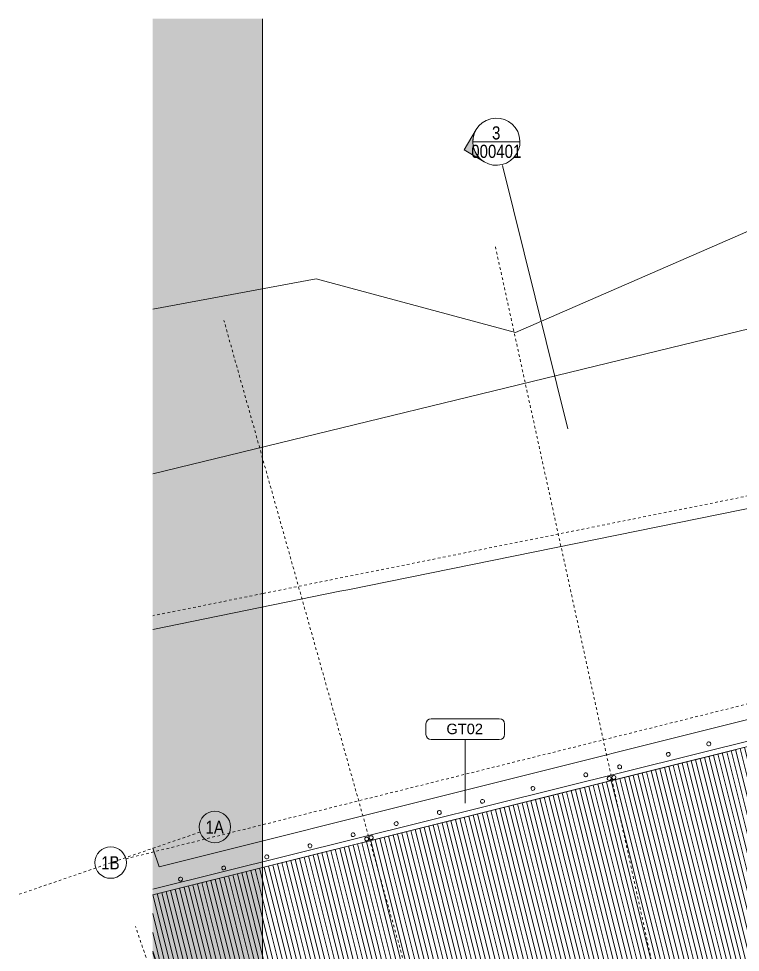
# Model space of a CAD drawing. Header units: metres. Extents: x -2358 to -2216, y 3959 to 4067.
# Drawn here: x -2357.68 to -2330.14, y 4028.08 to 4063.73 of the extents above; entities that cross this region are included whole.
import ezdxf

# ---------------------------------------------------------------- set-up
doc = ezdxf.new("R2010")
doc.units = ezdxf.units.M
doc.linetypes.add('AEC_Double Dash', pattern=[0.039, 0.015, -0.004, 0.006, -0.004, 0.006, -0.004])
doc.linetypes.add('Grid Line', pattern=[0.021, 0.012, -0.003, 0.003, -0.003])
for name, color, linetype, lineweight in [('A-DETL', 90, 'Continuous', 13), ('A-DETL-GENF', 92, 'Continuous', 5), ('A-FLOR', 192, 'Continuous', 5), ('A-ROOF', 132, 'Continuous', 5), ('A-ROOF-IDEN', 132, 'Continuous', 5), ('A-ROOF-OTLN', 132, 'Continuous', 5), ('A-ROOF-PATT', 132, 'Continuous', 5), ('A-WALL', 113, 'Continuous', 5), ('C-PRKG', 70, 'Continuous', 5), ('C-PROP-LINE', 91, 'AEC_Double Dash', 13), ('C-TOPO', 7, 'Continuous', 5), ('G-ANNO-SYMB', 111, 'Continuous', 5), ('P-SANR-FIXT', 6, 'Continuous', 5), ('S-GRID', 1, 'Continuous', 5), ('S-GRID-IDEN', 1, 'Continuous', 5)]:
    doc.layers.add(name, color=color, linetype=linetype, lineweight=lineweight)
doc.styles.add('Arial Narrow', font='ARIALN.TTF', dxfattribs={"height": 0.5})
doc.styles.add('Arial_1', font='arial.ttf', dxfattribs={"height": 0.4})

# ---------------------------------------------------------------- blocks, each defined once
blk = doc.blocks.new('Bollard_Typical - 150mm Diameter - BOL002 _removable_-1561748-ROOF - Part B')
at = {"layer": 'C-PRKG'}
for start, end in [(360, 180), (180, 0)]:
    blk.add_arc((0.0012, -0.075), 0.075, start, end, dxfattribs=at)
blk = doc.blocks.new('Downpipe - Straight - 01 - 150D-V14-ROOF - Part B')
at = {"layer": 'P-SANR-FIXT'}
for start, end in [(0, 180), (360, 180), (180, 0), (180, 360)]:
    blk.add_arc((-0.04, 0.1), 0.075, start, end, dxfattribs=at)
blk = doc.blocks.new('Downpipe - Straight - 01 - 150D-3252302-ROOF - Part B')
at = {"layer": 'P-SANR-FIXT'}
for start, end in [(360, 180), (0, 180), (180, 360), (180, 0)]:
    blk.add_arc((-0.04, -0.1), 0.075, start, end, dxfattribs=at)
blk = doc.blocks.new('Roof Gutters1 - Roof Gutters-1884510-ROOF - Part B')
at = {"layer": 'A-ROOF'}
for p, q in [((-2326.039, 4036.756), (-2326.019, 4036.76)), ((-2326.019, 4036.76), (-2325.425, 4036.854)), ((-2323.207, 4019.005), (-2326.019, 4036.76)), ((-2325.425, 4036.854), (-2325.405, 4036.856)), ((-2322.574, 4018.852), (-2325.425, 4036.854)), ((-2322.554, 4018.854), (-2325.405, 4036.856)), ((-2323.226, 4019), (-2325.46, 4033.101)), ((-2352.563, 4028.124), (-2348.376, 4015.964)), ((-2352.563, 4028.063), (-2348.376, 4015.903)), ((-2352.563, 4026.216), (-2348.376, 4014.056)), ((-2322.795, 4018.817), (-2322.575, 4018.852)), ((-2322.574, 4018.852), (-2322.795, 4018.817)), ((-2322.575, 4018.852), (-2322.556, 4018.854)), ((-2322.554, 4018.854), (-2322.574, 4018.852)), ((-2348.376, 4015.964), (-2347.351, 4012.988)), ((-2348.376, 4015.903), (-2347.304, 4012.79)), ((-2348.376, 4014.056), (-2347.848, 4012.522)), ((-2347.848, 4012.522), (-2347.85, 4012.521)), ((-2347.725, 4012.564), (-2347.848, 4012.522))]:
    blk.add_line(p, q, dxfattribs=at)
blk = doc.blocks.new('Bollard_Typical - 150mm Diameter - BOL001 _fixed_-1895789-ROOF - Part B')
at = {"layer": 'C-PRKG'}
for start, end in [(360, 180), (180, 0)]:
    blk.add_arc((0.0012, -0.075), 0.075, start, end, dxfattribs=at)
blk = doc.blocks.new('Bollard_Typical - 150mm Diameter - BOL001 _fixed_-V15-ROOF - Part B')
at = {"layer": 'C-PRKG'}
for start, end in [(360, 180), (180, 0)]:
    blk.add_arc((0.0012, -0.075), 0.075, start, end, dxfattribs=at)
blk = doc.blocks.new('Family - ___-240017-ROOF - Part B')
at = {"layer": 'C-PROP-LINE'}
for p, q in [((-2260.611, 4059.444), (-2348.376, 4041.776)), ((-2348.376, 4041.776), (-2352.563, 4040.933))]:
    blk.add_line(p, q, dxfattribs=at)
blk = doc.blocks.new('Section - Black 2-3055132-ROOF - Part B')
at = {"layer": 'G-ANNO-SYMB'}
h = blk.add_hatch(color=256, dxfattribs=at)
edge = h.paths.add_edge_path()
edge.add_line((-0.00788, 0.00318), (-0.0047, 0.00636))
edge.add_line((-0.0047, 0.00636), (-0.00152, 0.00318))
edge.add_arc((-0.0047, 0), 0.0045, 45, 135)
for p, q in [((-0.0047, 0.00636), (-0.00788, 0.00318)), ((-0.0047, 0.00636), (-0.00788, 0.00318)), ((-0.0047, 0.00636), (-0.00152, 0.00318)), ((-0.00152, 0.00318), (-0.0047, 0.00636))]:
    blk.add_line(p, q, dxfattribs=at)
for start, end in [(360, 180), (45, 135), (180, 360)]:
    blk.add_arc((-0.0047, 0), 0.0045, start, end, dxfattribs=at)
blk = doc.blocks.new('Grid - A1-3055139-ROOF - Part B')
at = {"layer": 'S-GRID-IDEN'}
blk.add_circle((0, 0), 0.003, dxfattribs=at)
blk = doc.blocks.new('Gutter Tag - Roof Tag 15W-1593562-ROOF - Part B')
at = {"layer": 'A-ROOF-IDEN'}
for p, q in [((0.0065, 0.002), (-0.0065, 0.002)), ((-0.0075, 0.001), (-0.0075, -0.001)), ((0.0075, -0.001), (0.0075, 0.001)), ((-0.0065, -0.002), (0.0065, -0.002))]:
    blk.add_line(p, q, dxfattribs=at)
for centre, start, end in [((-0.0065, 0.001), 90, 180), ((0.0065, 0.001), 360, 90), ((-0.0065, -0.001), 180, 270), ((0.0065, -0.001), 270, 0)]:
    blk.add_arc(centre, 0.001, start, end, dxfattribs=at)

msp = doc.modelspace()

# ---------------------------------------------------------------- hatches: boundary and pattern name
at = {"layer": 'A-DETL-GENF', "transparency": 33554585}
msp.add_hatch(color=7, dxfattribs=at).paths.add_polyline_path([(-2352.563, 3958.91), (-2348.376, 3958.91), (-2348.376, 4003.11), (-2346.358, 4003.651), (-2350.393, 4004.732), (-2348.376, 4005.272), (-2348.376, 4063.727), (-2352.563, 4063.727), (-2352.563, 3965.461)])
at = {"layer": 'A-ROOF-PATT'}
h = msp.add_hatch(dxfattribs=at)
h.set_pattern_fill('FP_7', color=256, style=0, pattern_type=2)
h.set_pattern_definition([(283.994, (-472.474, -220.244), (0.1698061846, 0.04231855), [])])
h.paths.add_polyline_path([(-2347.351, 4012.988), (-2323.226, 4019), (-2326.037, 4036.756), (-2326.019, 4036.76), (-2325.831, 4036.79), (-2325.853, 4036.934), (-2352.563, 4030.277), (-2352.563, 4028.124), (-2347.563, 4013.604)])
h.paths.add_polyline_path([(-2330.328, 4026.577), (-2330.328, 4026.579), (-2330.328, 4026.577)])
h.paths.add_polyline_path([(-2345.131, 4022.882), (-2345.133, 4022.881), (-2345.133, 4022.882)])
h.paths.add_polyline_path([(-2350.116, 4021.526), (-2350.153, 4021.677), (-2349.618, 4021.811), (-2349.608, 4021.771), (-2349.392, 4021.825), (-2349.354, 4021.835), (-2349.269, 4021.856), (-2349.049, 4021.911), (-2349.018, 4021.918), (-2348.95, 4021.936), (-2348.911, 4021.946), (-2348.846, 4021.961), (-2348.674, 4022.005), (-2348.643, 4022.012), (-2348.55, 4022.035), (-2348.505, 4022.046), (-2348.292, 4022.099), (-2347.714, 4022.245), (-2347.681, 4022.252), (-2347.568, 4022.28), (-2347.529, 4022.29), (-2347.507, 4022.296), (-2347.504, 4022.296), (-2347.421, 4022.317), (-2347.343, 4022.336), (-2347.174, 4022.379), (-2347.143, 4022.386), (-2347.034, 4022.413), (-2346.838, 4022.462), (-2346.528, 4022.54), (-2346.253, 4022.609), (-2346.232, 4022.614), (-2346.229, 4022.614), (-2346.117, 4022.643), (-2346.097, 4022.648), (-2345.115, 4022.894), (-2345.126, 4022.939), (-2345.123, 4022.94), (-2345.122, 4022.942), (-2344.96, 4022.982), (-2344.958, 4022.982), (-2344.957, 4022.982), (-2344.945, 4022.936), (-2340.268, 4024.101), (-2340.28, 4024.147), (-2340.276, 4024.147), (-2340.275, 4024.15), (-2340.114, 4024.19), (-2340.112, 4024.19), (-2340.11, 4024.19), (-2340.098, 4024.144), (-2335.421, 4025.309), (-2335.433, 4025.355), (-2335.429, 4025.355), (-2335.429, 4025.358), (-2335.267, 4025.398), (-2335.265, 4025.398), (-2335.263, 4025.398), (-2335.252, 4025.351), (-2330.575, 4026.517), (-2330.586, 4026.563), (-2330.582, 4026.563), (-2330.582, 4026.566), (-2330.42, 4026.606), (-2330.418, 4026.606), (-2330.416, 4026.606), (-2330.404, 4026.559), (-2330.288, 4026.588), (-2330.198, 4026.61), (-2327.905, 4027.181), (-2327.863, 4027.192), (-2327.795, 4027.208), (-2327.783, 4027.212), (-2327.728, 4027.225), (-2325.91, 4027.677), (-2325.919, 4027.717), (-2325.384, 4027.85), (-2325.348, 4027.698), (-2325.882, 4027.565), (-2325.909, 4027.67), (-2325.932, 4027.664), (-2330.403, 4026.552), (-2330.368, 4026.412), (-2330.373, 4026.415), (-2330.373, 4026.412), (-2330.376, 4026.411), (-2330.535, 4026.372), (-2330.535, 4026.372), (-2330.539, 4026.372), (-2330.573, 4026.509), (-2335.25, 4025.344), (-2335.215, 4025.204), (-2335.219, 4025.207), (-2335.22, 4025.204), (-2335.223, 4025.204), (-2335.381, 4025.164), (-2335.381, 4025.164), (-2335.385, 4025.164), (-2335.419, 4025.301), (-2340.096, 4024.136), (-2340.062, 4023.996), (-2340.066, 4023.999), (-2340.066, 4023.997), (-2340.069, 4023.996), (-2340.228, 4023.956), (-2340.228, 4023.956), (-2340.232, 4023.956), (-2340.266, 4024.093), (-2344.943, 4022.928), (-2344.908, 4022.789), (-2344.913, 4022.791), (-2344.913, 4022.789), (-2344.934, 4022.783), (-2345.075, 4022.749), (-2345.075, 4022.748), (-2345.079, 4022.749), (-2345.114, 4022.886), (-2345.175, 4022.87), (-2345.2, 4022.864), (-2345.216, 4022.86), (-2349.607, 4021.765), (-2349.582, 4021.659), (-2350.088, 4021.533)])

# ---------------------------------------------------------------- linework, layer by layer
at = {"layer": 'A-DETL', "lineweight": 15}
msp.add_line((-2348.376, 4005.272), (-2348.376, 4063.727), dxfattribs=at)
at = {"layer": 'A-FLOR'}
for p, q in [((-2345.116, 4041.925), (-2283.958, 4054.368)), ((-2352.563, 4040.41), (-2345.42, 4041.863)), ((-2352.32, 4031.349), (-2327.267, 4037.61)), ((-2352.32, 4031.349), (-2352.563, 4032.054))]:
    msp.add_line(p, q, dxfattribs=at)
at = {"layer": 'A-ROOF'}
msp.add_line((-2325.853, 4036.934), (-2352.563, 4030.277), dxfattribs=at)
at = {"layer": 'A-ROOF-IDEN'}
for p, q in [((-2340.635, 4034.718), (-2340.635, 4036.2)), ((-2340.635, 4033.775), (-2340.635, 4034.718))]:
    msp.add_line(p, q, dxfattribs=at)
at = {"layer": 'A-ROOF-OTLN'}
for p, q in [((-2325.928, 4037.126), (-2352.563, 4030.488)), ((-2352.563, 4030.485), (-2325.927, 4037.124)), ((-2352.563, 4030.279), (-2325.896, 4036.925))]:
    msp.add_line(p, q, dxfattribs=at)
at = {"layer": 'A-WALL'}
msp.add_line((-2352.563, 4030.277), (-2330.281, 4035.83), dxfattribs=at)
at = {"layer": 'C-TOPO'}
for p, q in [((-2338.718, 4051.746), (-2323.553, 4058.35)), ((-2352.563, 4052.632), (-2346.327, 4053.792)), ((-2346.327, 4053.792), (-2338.718, 4051.746)), ((-2332.805, 4051.161), (-2328.588, 4052.189)), ((-2352.563, 4046.346), (-2332.805, 4051.161)), ((-2345.42, 4041.863), (-2345.116, 4041.925))]:
    msp.add_line(p, q, dxfattribs=at)
at = {"layer": 'G-ANNO-SYMB'}
for p, q in [((-2340.347, 4059.028), (-2338.547, 4059.028)), ((-2339.219, 4058.116), (-2336.715, 4048.065))]:
    msp.add_line(p, q, dxfattribs=at)
at = {"layer": 'S-GRID', "linetype": 'Grid Line'}
for p, q in [((-2320.281, 3967.197), (-2339.482, 4055.01)), ((-2326.013, 3967.222), (-2349.848, 4052.202)), ((-2353.591, 4031.65), (-2323.523, 4039.144)), ((-2350.761, 4032.671), (-2357.682, 4030.288)), ((-2331.919, 3967.185), (-2353.225, 4029.063))]:
    msp.add_line(p, q, dxfattribs=at)

# ---------------------------------------------------------------- block references
at = {"layer": 'A-ROOF'}
msp.add_blockref('Roof Gutters1 - Roof Gutters-1884510-ROOF - Part B', (0, 0), dxfattribs=at)
at = {"layer": 'A-ROOF-IDEN', "xscale": 199.9999999999999, "yscale": 199.9999999999999, "zscale": 199.9999999999999}
msp.add_blockref('Gutter Tag - Roof Tag 15W-1593562-ROOF - Part B', (-2340.635, 4036.6), dxfattribs=at)
at = {"layer": 'C-PRKG'}
for name, p, rotation in [('Bollard_Typical - 150mm Diameter - BOL002 _removable_-1561748-ROOF - Part B', (-2331.358, 4036.111), 14.44475166216758), ('Bollard_Typical - 150mm Diameter - BOL002 _removable_-1561748-ROOF - Part B', (-2332.907, 4035.711), 14.44475166214117), ('Bollard_Typical - 150mm Diameter - BOL001 _fixed_-1895789-ROOF - Part B', (-2336.057, 4034.93), 14.44475166208499), ('Bollard_Typical - 150mm Diameter - BOL001 _fixed_-1895789-ROOF - Part B', (-2334.762, 4035.234), 14.44475166208499), ('Bollard_Typical - 150mm Diameter - BOL001 _fixed_-1895789-ROOF - Part B', (-2338.071, 4034.411), 14.44475166208499), ('Bollard_Typical - 150mm Diameter - BOL001 _fixed_-1895789-ROOF - Part B', (-2339.999, 4033.915), 14.44475166208499), ('Bollard_Typical - 150mm Diameter - BOL001 _fixed_-1895789-ROOF - Part B', (-2341.645, 4033.491), 14.44475166208499), ('Bollard_Typical - 150mm Diameter - BOL001 _fixed_-1895789-ROOF - Part B', (-2343.291, 4033.067), 14.44475166208499), ('Bollard_Typical - 150mm Diameter - BOL001 _fixed_-1895789-ROOF - Part B', (-2344.937, 4032.643), 14.44475166208499), ('Bollard_Typical - 150mm Diameter - BOL001 _fixed_-1895789-ROOF - Part B', (-2346.584, 4032.22), 14.44475166208499), ('Bollard_Typical - 150mm Diameter - BOL001 _fixed_-1895789-ROOF - Part B', (-2348.23, 4031.796), 14.44475166208499), ('Bollard_Typical - 150mm Diameter - BOL001 _fixed_-V15-ROOF - Part B', (-2349.876, 4031.372), 14.44475166208499), ('Bollard_Typical - 150mm Diameter - BOL001 _fixed_-V15-ROOF - Part B', (-2351.523, 4030.948), 14.44475166208499)]:
    msp.add_blockref(name, p, dxfattribs=dict(at, rotation=rotation))
at = {"layer": 'C-PROP-LINE'}
msp.add_blockref('Family - ___-240017-ROOF - Part B', (0, 0), dxfattribs=at)
at = {"layer": 'G-ANNO-SYMB', "extrusion": (0, 0, -1), "xscale": 199.9999999999999, "yscale": 199.9999999999999, "zscale": 199.9999999999999, "rotation": 256.0065309097884}
msp.add_blockref('Section - Black 2-3055132-ROOF - Part B', (2339.219, 4058.116), dxfattribs=at)
at = {"layer": 'P-SANR-FIXT'}
for name, p, rotation in [('Downpipe - Straight - 01 - 150D-3252302-ROOF - Part B', (-2335.157, 4034.613), 192.3404071202748), ('Downpipe - Straight - 01 - 150D-V14-ROOF - Part B', (-2334.904, 4034.668), 12.34040712023572), ('Downpipe - Straight - 01 - 150D-3252302-ROOF - Part B', (-2344.41, 4032.299), 195.6704071202747), ('Downpipe - Straight - 01 - 150D-V14-ROOF - Part B', (-2344.161, 4032.371), 15.6704071202357)]:
    msp.add_blockref(name, p, dxfattribs=dict(at, rotation=rotation))
at = {"layer": 'S-GRID-IDEN', "xscale": 199.9999999999999, "yscale": 199.9999999999999, "zscale": 199.9999999999999}
for p, rotation in [((-2350.194, 4032.866), 109.0004071202178), ((-2354.173, 4031.505), 283.9934690902122)]:
    msp.add_blockref('Grid - A1-3055139-ROOF - Part B', p, dxfattribs=dict(at, rotation=rotation))

# ---------------------------------------------------------------- texts
at = {"layer": 'G-ANNO-SYMB', "char_height": 0.5, "attachment_point": 1, "style": 'Arial Narrow'}
for s, insert, width in [('3', (-2339.613, 4059.616), 0.38481), ('000401', (-2340.407, 4058.912), 2.30886)]:
    msp.add_mtext(s, dxfattribs=dict(at, insert=insert, width=width))
at = {"layer": 'S-GRID-IDEN', "char_height": 0.5, "width": 0.84979, "attachment_point": 1, "style": 'Arial Narrow'}
for s, insert in [('1A', (-2350.549, 4033.107)), ('1B', (-2354.532, 4031.749))]:
    msp.add_mtext(s, dxfattribs=dict(at, insert=insert))

# ---------------------------------------------------------------- next in the draw order: texts
at = {"layer": 'A-ROOF-IDEN', "insert": (-2341.356, 4036.809), "char_height": 0.4, "width": 1.71561, "attachment_point": 1, "style": 'Arial_1', "bg_fill": 3, "box_fill_scale": 1.25, "bg_fill_color": 256, "bg_fill_true_color": 13158600, "bg_fill_transparency": 0}
msp.add_mtext('GT02', dxfattribs=at)

doc.saveas('drawing.dxf')
